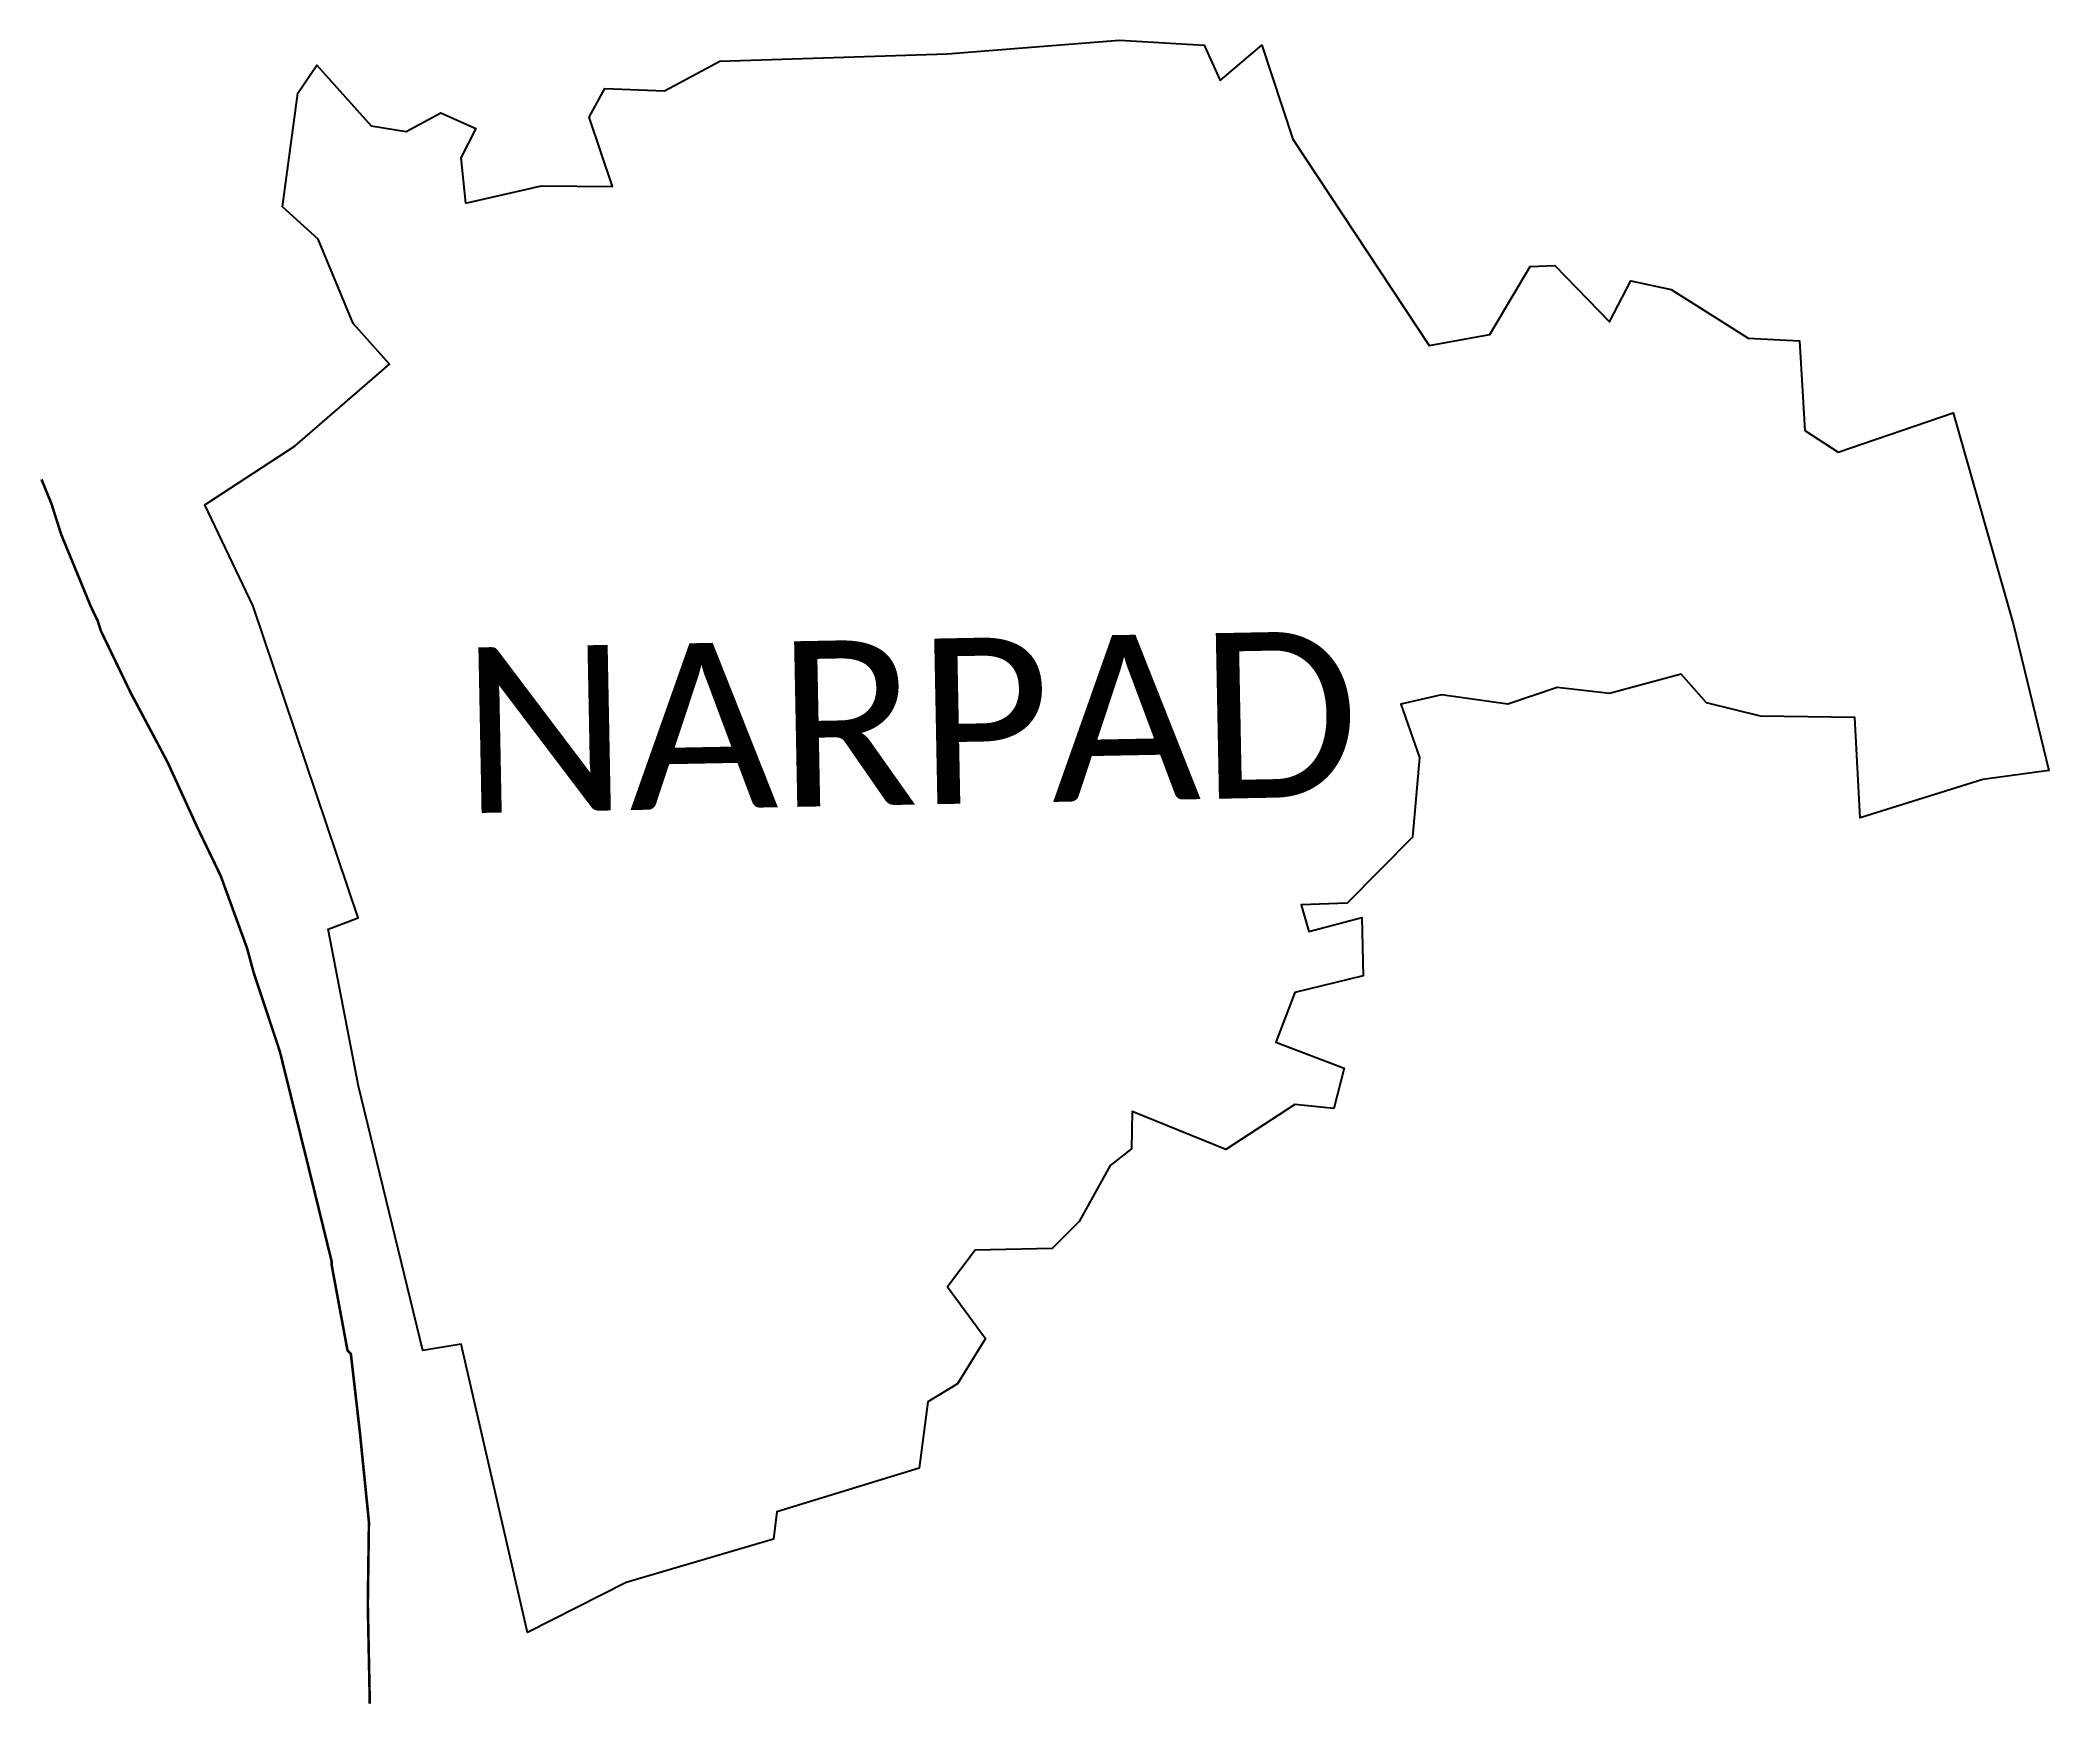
# Model space of a CAD drawing. Header units: metres. Extents: x 260911 to 263233, y 2213821 to 2215745.
import ezdxf

# ---------------------------------------------------------------- set-up
doc = ezdxf.new("R2010")
doc.units = ezdxf.units.M
for name, color, linetype in [('LOW TIDE LINE', 5, 'Continuous'), ('village', 3, 'Continuous'), ('VILLAGE NAME', 250, 'Continuous')]:
    doc.layers.add(name, color=color, linetype=linetype)
doc.styles.get("Standard").update_dxf_attribs({"font": 'simplex.shx'})

msp = doc.modelspace()

# ---------------------------------------------------------------- linework, layer by layer
at = {"layer": 'LOW TIDE LINE', "lineweight": 18, "const_width": 3}
msp.add_lwpolyline([(261291.9, 2213822.3), (261289.6, 2213937.2), (261290.9, 2214032.2), (261280.5, 2214135.3), (261270, 2214226.6), (261266.1, 2214230.6), (261247.7, 2214329.9), (261247.7, 2214333.8), (261225.3, 2214425.2), (261187.9, 2214576.2), (261157.5, 2214667.8), (261150, 2214695.6), (261119.5, 2214779.2), (261100.3, 2214819.1), (261092.6, 2214835), (261058, 2214910.8), (261015.6, 2214990.6), (261000.2, 2215022.5), (260981, 2215062.4), (260977.2, 2215074.3), (260969.5, 2215090.3), (260935.1, 2215173.9), (260923.7, 2215209.7), (260912.3, 2215237.6)], dxfattribs=at)
at = {"layer": 'village', "color": 3}
msp.add_polyline3d([(261402.5, 2215557, 0), (261490.5, 2215577, 0), (261572.7, 2215576.3, 0), (261545.6, 2215656.4, 0), (261563.6, 2215689.4, 0), (261632.6, 2215686.9, 0), (261696.6, 2215721, 0), (261959.6, 2215729.5, 0), (262158.6, 2215745.4, 0), (262256.6, 2215739.8, 0), (262275.3, 2215698.8, 0), (262323.4, 2215739.8, 0), (262359.1, 2215631.1, 0), (262516.7, 2215392.4, 0), (262586.9, 2215405.3, 0), (262633.6, 2215483.9, 0), (262662.2, 2215485.1, 0), (262725.2, 2215419.8, 0), (262750, 2215467.1, 0), (262796.7, 2215457.3, 0), (262885.8, 2215401.1, 0), (262945.1, 2215397.7, 0), (262951.3, 2215294.2, 0), (262989.7, 2215269, 0), (263122.7, 2215314.7, 0), (263192.7, 2215069.3, 0), (263233.4, 2214901, 0), (263157.1, 2214890.8, 0), (263015.3, 2214846.3, 0), (263009.1, 2214962.2, 0), (262900.1, 2214963.9, 0), (262837.4, 2214979.3, 0), (262808.4, 2215012.4, 0), (262725.2, 2214990, 0), (262664.9, 2214996.9, 0), (262607.8, 2214977.7, 0), (262531, 2214988.6, 0), (262484.2, 2214977.6, 0), (262505.8, 2214916.2, 0), (262497.4, 2214823.9, 0), (262421.9, 2214747.8, 0), (262369, 2214745.9, 0), (262377.8, 2214714.8, 0), (262439.1, 2214731.1, 0), (262440.7, 2214663.8, 0), (262361.7, 2214644.4, 0), (262339.6, 2214586.9, 0), (262418.6, 2214556.8, 0), (262406.5, 2214510.2, 0), (262361.7, 2214514.7, 0), (262281.6, 2214462.7, 0), (262173.4, 2214506.7, 0), (262172.5, 2214463.8, 0), (262147.8, 2214444.2, 0), (262112.1, 2214379.8, 0), (262080.8, 2214348.5, 0), (261992, 2214346.3, 0), (261959.8, 2214303.9, 0), (262003.8, 2214244.4, 0), (261971.5, 2214192, 0), (261937, 2214171.3, 0), (261927.3, 2214094.5, 0), (261762.6, 2214043.8, 0), (261758.7, 2214012.3, 0), (261588.3, 2213962.2, 0), (261474.4, 2213904.5, 0), (261397.5, 2214237.7, 0), (261353.3, 2214230.3, 0), (261279, 2214536.2, 0), (261243.6, 2214717.6, 0), (261278.5, 2214730.6, 0), (261157.2, 2215091.2, 0), (261101, 2215208.4, 0), (261205.5, 2215276.5, 0), (261314.5, 2215370.8, 0), (261272.8, 2215417.7, 0), (261232.3, 2215515.5, 0), (261191.1, 2215552.9, 0), (261208.5, 2215684, 0), (261230.7, 2215716.4, 0), (261293.4, 2215646.3, 0), (261334.1, 2215640, 0), (261374.2, 2215661.3, 0), (261414.5, 2215643.3, 0), (261397.1, 2215609.6, 0)], close=True, dxfattribs=at)

# ---------------------------------------------------------------- texts
at = {"layer": 'VILLAGE NAME', "insert": (261395.9, 2215043), "char_height": 191.456, "attachment_point": 1, "rotation": 1.1028}
msp.add_mtext_dynamic_manual_height_columns('{\\fCalibri|b0|i0|c0|p34;NARPAD}', width=161.46, gutter_width=957.3, heights=[0], dxfattribs=at)

doc.saveas('drawing.dxf')
